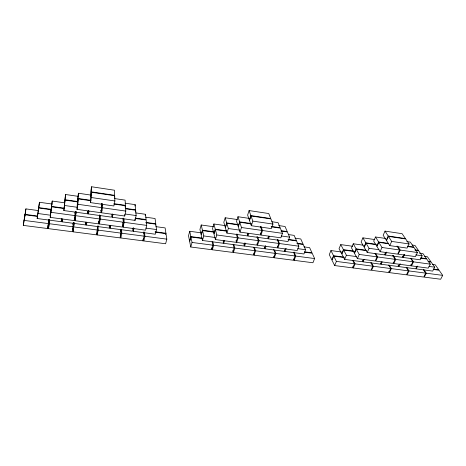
<?xml version="1.0" encoding="UTF-8"?>
<svg xmlns="http://www.w3.org/2000/svg" width="466" height="466" viewBox="0 0 466 466"><rect width="100%" height="100%" fill="white"/><g stroke="black" fill="none" stroke-linecap="round" stroke-linejoin="round"><path stroke-width="0.7" d="M120.857 229.674L121.032 233.128L120.001 237.876L97.219 234.934L98.157 230.122L98.163 225.963M75.97 211.657L75.061 220.709L98.565 223.861L98.565 221.111M97.219 234.934L97.237 229.348L97.901 225.94M74.053 222.76L73.133 231.829L96.433 234.835L97.371 230.018L97.377 226.552M96.433 234.835L96.439 233.437M90.462 202.611L91.394 197.537L91.487 192.272L114.683 195.72L114.886 200.968L113.861 205.972L90.462 202.611L90.567 197.304L91.487 192.272M91.586 186.761L90.678 191.747L90.573 196.908L91.493 191.881L91.586 186.761L114.467 190.221L114.38 196.745M112.149 214.348L111.572 217.15L88.377 213.941L88.458 210.568M78.212 196.349L65.566 194.508L63.854 210.55L87.579 213.83L87.614 212.479M109.889 225.358L109.329 228.107L86.338 225.049L86.414 222.305M62.263 219.067L62.03 221.816L85.54 224.944L85.627 222.2M101.687 203.636L101.716 207.667L100.743 212.677L77.024 209.362L77.898 204.283L78.171 198.895L90.992 200.747M78.451 193.25L77.595 198.242L77.321 203.525L78.189 198.493L78.451 193.25L90.398 195.009M77.024 209.362L77.304 203.927L78.171 198.895M75.533 212.088L75.381 214.774L75.871 211.954M75.061 220.709L76.139 211.616M64.331 202.774L52.227 201.056L50.2 217.372L74.245 220.599L75.329 211.506M73.64 223.074L73.482 225.8L73.96 223.039M74.245 220.599L74.444 217.144M73.133 231.829L74.216 222.771M72.457 229.621L72.539 228.218M49.67 219.509L48.499 228.649L72.329 231.724L73.412 222.666M64.331 204.731L65.566 194.508M63.854 210.55L65.106 200.135L77.933 201.97M50.648 215.228L37.868 213.498L37.169 218.513L61.221 221.711L61.46 218.956M50.87 211.413L52.227 201.056M50.2 217.372L51.575 206.817L64.192 208.576M49.192 222.602L49.507 219.859M48.499 228.649L49.722 219.509M37.699 216.474L24.914 214.768L23.3 225.398L47.678 228.544L48.085 225.026M48.377 222.492L48.54 221.123M47.678 228.544L48.901 219.399M38.532 210.609L25.927 208.89L23.3 225.398M25.927 208.89L24.704 217.261M37.962 212.985L38.707 207.603L51.312 209.345M38.789 207.201L39.47 202.273L52.291 204.073M37.169 218.513L39.47 202.273M48.33 222.911L48.854 219.404M61.221 221.711L61.675 218.88M62.03 221.816L62.485 218.991M72.9 224.729L73.255 222.655M85.54 224.944L86.053 222.154M87.579 213.83L88.097 210.987M86.338 225.049L86.851 222.265M88.377 213.941L88.901 211.098M97.243 228.934L97.773 226.208M99.485 217.366L99.893 215.28M101.506 206.968L102.054 204.131M99.485 217.773L99.893 215.688M102.2 203.823L101.506 207.37L101.541 212.787L124.731 216.026L125.797 211.086L125.459 205.727L113.966 204.067M98.565 223.861L99.52 218.956L99.514 214.855M123.158 218.135L123.391 222.218L122.342 227.059L99.363 223.971L100.318 219.061L100.306 215.647M101.541 212.787L102.52 207.778L102.485 203.753M114.397 197.135L114.683 195.72M133.358 227.81L132.594 231.2L110.104 228.206L110.669 225.462M125.832 208.826L135.67 210.23L136.136 215.554L135.041 220.389L112.358 217.255L112.935 214.453M125.133 206.729L125.43 205.331L125.098 200.118L114.467 198.551M125.156 207.131L125.459 205.727M120.624 231.322L121.061 229.307M123.088 219.9L123.385 218.531M120.793 231.066L121.084 229.721M123.111 220.307L123.554 218.251M143.755 232.039L144.175 236.169L143.062 240.846L120.776 237.975L121.801 233.227L121.626 229.773M135.356 218.478L146.138 219.981L146.732 225.404L145.596 230.181L123.123 227.158L124.172 222.323L123.973 218.921M134.878 206.013L135.181 204.656L125.162 203.193M135.326 211.209L135.635 209.834L135.181 204.656M135.361 211.605L135.67 210.23M145.957 222.8L155.807 224.158L156.512 229.546L155.353 234.223L133.352 231.299L133.969 228.59M145.2 215.636L145.514 214.296L135.583 212.886M143.732 233.414L144.046 232.085M155.178 232.208L165.989 233.658L166.816 239.14L165.616 243.759L143.813 240.945L144.932 236.268L144.507 232.138M155.428 225.084L155.755 223.756L155.067 218.513L145.736 217.197M165.593 234.555L165.925 233.25L165.121 227.909L155.871 226.645M189.755 231.27L188.509 235.755L189.58 241.103L190.844 236.588L189.755 231.27L201.027 232.814M202.337 238.522L190.926 236.996L189.662 241.51L190.763 247.003L211.605 249.689L212.962 245.198L212.112 241.802M190.763 247.003L192.044 242.454L190.926 236.996M201.213 224.991L199.931 229.47L201.131 234.713L202.436 230.198L201.213 224.991L213.469 226.715M213.795 232.15L202.529 230.6L201.225 235.109L202.454 240.485L223.039 243.223L223.837 240.66M202.454 240.485L203.782 235.942L202.529 230.6M213.9 223.995L212.554 228.503L213.911 233.757L215.275 229.22L213.9 223.995L224.699 225.527M226.639 231.183L215.379 229.616L214.016 234.159L215.409 239.553L235.977 242.314L237.433 237.794L236.402 234.462M233.151 244.598L234.148 247.982L232.715 252.415L212.31 249.782L213.667 245.291L212.816 241.895M215.409 239.553L216.795 234.975L215.379 229.616M225.189 217.773L223.808 222.276L225.288 227.42L226.692 222.888L225.189 217.773L237.281 219.533M237.602 224.822L226.802 223.278L225.404 227.816L226.925 233.093L247.23 235.901L248.087 233.326M244.941 242.833L243.893 245.996L223.732 243.316L224.536 240.753M226.925 233.093L228.346 228.526L226.802 223.278M237.98 216.737L236.547 221.263L238.184 226.429L239.646 221.863L237.98 216.737L249.351 218.408M251.279 223.919L239.774 222.259L238.312 226.826L239.996 232.12L260.284 234.951L261.84 230.414L260.389 226.482M253.754 247.335L254.89 250.702L253.393 255.083L233.408 252.502L234.841 248.069L233.839 244.691M256.929 236.664L258.333 240.654L256.807 245.11L236.67 242.407L238.132 237.893L236.891 233.885M239.996 232.12L241.481 227.519L239.774 222.259M249.094 210.568L247.627 215.094L249.386 220.15L250.883 215.589L249.094 210.568L268.754 213.539L270.752 218.548L250.883 215.589M251.017 215.974L249.52 220.535L251.325 225.719L271.363 228.602L272.954 224.064L270.903 218.927L251.017 215.974L252.852 221.129L251.325 225.719M265.416 245.588L264.321 248.71L244.574 246.083L245.413 243.555M268.701 236.204L267.81 238.749L247.918 236L248.774 233.419M273.682 249.351L275.208 253.37L273.647 257.692L254.069 255.17L255.566 250.795L254.43 247.429M277.229 239.477L278.802 243.45L277.206 247.848L257.488 245.203L259.014 240.747L257.605 236.757M271.148 226.791L280.305 228.119L282.46 233.344L280.835 237.823L260.972 235.05L262.527 230.513L261.071 226.575M285.239 248.902L284.33 251.372L264.985 248.797L265.865 246.304M280.94 231.025L287.388 231.952L289.59 237.136L287.965 241.534L268.486 238.842L269.377 236.297M293.714 252.648L295.112 255.985L293.487 260.255L274.305 257.78L275.872 253.457L274.596 250.108M288.023 239.728L296.545 240.916L298.846 246.188L297.192 250.533L277.876 247.935L279.472 243.537L277.893 239.571M297.675 243.712L303.25 244.481L305.597 249.712L303.937 253.976L284.982 251.459L286.124 248.372M304.286 252.176L312.185 253.23L314.62 258.548L312.931 262.76L294.139 260.337L295.764 256.073L294.081 252.065M330.953 250.562L329.264 254.663L331.821 259.853L333.54 255.723L330.953 250.562L341.584 252.019M344.479 257.558L333.738 256.119L332.019 260.249L334.64 265.562L352.663 267.886L354.469 263.779L352.581 260.273M340.757 244.598L339.038 248.698L341.695 253.784L343.436 249.66L340.757 244.598L352.669 246.269M334.64 265.562L336.394 261.409L333.738 256.119M354.259 251.512L343.646 250.044L341.893 254.174L344.613 259.387L362.432 261.752L363.474 259.411M344.613 259.387L346.389 255.234L343.646 250.044M353.263 243.765L351.492 247.889L354.3 252.991L356.1 248.844L353.263 243.765L363.061 245.157M366.212 250.609L356.315 249.234L354.51 253.382L357.387 258.613L375.171 261.001L377.058 256.871L375.008 253.417M362.921 237.846L361.127 241.965L364.016 246.974L365.845 242.833L362.921 237.846L374.681 239.559M370.802 262.696L372.8 266.185L370.948 270.245L353.275 267.967L355.08 263.861L353.187 260.354M357.387 258.613L359.222 254.436L356.315 249.234M376.551 244.708L366.066 243.211L364.237 247.359L367.202 252.49L384.788 254.919L385.877 252.56M381.578 261.84L380.506 264.158L363.031 261.834L364.08 259.492M367.202 252.49L369.066 248.314L366.066 243.211M375.526 236.984L373.674 241.126L376.72 246.153L378.608 241.982L375.526 236.984L385.598 238.464M388.603 243.776L378.841 242.361L376.953 246.537L380.075 251.681L397.626 254.133L399.595 249.98L397.015 246.019M385.033 231.113L383.157 235.254L386.291 240.182L388.201 236.017L385.033 231.113L402.106 233.693L405.426 238.58L388.201 236.017M371.396 262.772L373.4 266.267L371.548 270.321L388.877 272.558L390.782 268.55L388.673 265.072M375.608 253.504L377.664 256.952L375.771 261.082L393.217 263.424L395.151 259.346L392.628 255.333M380.075 251.681L381.998 247.481L378.841 242.361M388.44 236.39L386.53 240.561L389.739 245.605L407.086 248.098L409.084 243.951L405.682 238.953L388.44 236.39L391.685 241.411L409.084 243.951M399.339 264.222L398.238 266.517L381.095 264.234L382.172 261.921M404.022 254.471L402.624 257.383L385.382 255.001L386.745 252.054M389.739 245.605L391.685 241.411M406.201 267.402L408.42 270.863L406.469 274.829L389.465 272.633L391.37 268.626L389.256 265.148M410.628 258.345L412.893 261.77L410.913 265.801L393.805 263.506L395.745 259.428L393.217 255.415M397.976 246.665L400.189 250.067L398.22 254.215L415.433 256.62L417.449 252.52L413.965 247.44L407.552 246.514M416.755 266.564L415.631 268.83L398.814 266.593L400.195 263.733M415.148 250.236L418.649 250.737L422.132 255.776L420.122 259.807L403.207 257.465L404.61 254.553M406.777 267.478L408.997 270.938L407.045 274.899L423.728 277.054L425.72 273.134L423.402 269.692M420.489 258.164L426.745 259.038L430.299 264.146L428.271 268.131L411.49 265.876L413.476 261.845L411.204 258.426M417.612 266.074L416.202 268.905L432.698 271.096L434.714 267.181L431.161 262.108L428.312 261.717M423.967 269.767L426.291 273.21L424.293 277.124L440.661 279.239L442.7 275.365L439.071 270.222L433.415 269.465M23.941 220.377L48.417 223.593M49.245 223.703L73.168 226.843M73.978 226.948L97.371 230.018M98.157 230.122L121.032 233.128M121.801 233.227L144.175 236.169M144.932 236.268L166.816 239.14M192.044 242.454L212.962 245.198M213.667 245.291L234.148 247.982M234.841 248.069L254.89 250.702M255.566 250.795L275.208 253.37M275.872 253.457L295.112 255.985M295.764 256.073L314.62 258.548M336.394 261.409L354.469 263.779M355.08 263.861L372.8 266.185M373.4 266.267L390.782 268.55M391.37 268.626L408.42 270.863M408.997 270.938L425.72 273.134M426.291 273.21L442.7 275.365M24.983 214.348L37.758 216.061M61.366 219.224L62.794 219.416M155.126 231.8L165.925 233.25M190.844 236.588L202.244 238.12M304.828 251.873L311.999 252.834L309.622 247.65L303.943 246.875M333.54 255.723L343.558 257.069M433.147 269.08L438.803 269.843L435.256 264.816L432.454 264.432M145.829 228.101L156.512 229.546M203.782 235.942L215.175 237.485M297.85 248.663L305.597 249.712M346.389 255.234L356.397 256.585M428.965 266.401L434.714 267.181M145.91 222.399L155.755 223.756M202.436 230.198L213.696 231.753M296.807 243.223L303.075 244.091L300.791 238.982L295.065 238.178M343.436 249.66L353.345 251.028M428.044 261.339L430.899 261.729L427.421 256.772L424.596 256.376M38.649 208.011L51.266 209.752M74.583 212.968L75.999 213.16M50.957 212.321L75.102 215.618M75.917 215.729L99.52 218.956M100.318 219.061L123.391 222.218M124.172 222.323L146.732 225.404M216.795 234.975L237.433 237.794M238.132 237.893L258.333 240.654M259.014 240.747L278.802 243.45M279.472 243.537L298.846 246.188M359.222 254.436L377.058 256.871M377.664 256.952L395.151 259.346M395.745 259.428L412.893 261.77M413.476 261.845L430.299 264.146M51.621 206.409L64.226 208.168M87.521 211.413L88.93 211.611M135.321 218.076L146.097 219.573L145.514 214.296M215.275 229.22L226.523 230.786M288.57 239.431L296.376 240.52L294.128 235.377L288.512 234.579M356.1 248.844L365.985 250.225M420.926 257.879L426.477 258.653L423 253.661L419.412 253.149M87.509 211.82L88.919 212.018M64.663 205.506L77.274 207.283M100.58 210.556L101.996 210.754M125.459 214.057L136.136 215.554M228.346 228.526L239.588 230.105M281.214 235.959L289.59 237.136M369.066 248.314L378.94 249.7M415.771 254.879L422.132 255.776M77.898 204.283L101.716 207.667M102.52 207.778L125.797 211.086M241.481 227.519L261.84 230.414M262.527 230.513L282.46 233.344M381.998 247.481L399.595 249.98M400.189 250.067L417.449 252.52M78.189 198.493L90.288 200.246M113.949 203.671L125.43 205.331M239.646 221.863L251.139 223.529M271.701 226.505L280.142 227.728L278.045 222.631L271.777 221.711M378.608 241.982L388.364 243.392M407.301 246.135L413.709 247.062L410.307 242.104L406.777 241.586M65.135 199.733L77.239 201.469M125.808 208.43L135.635 209.834M226.692 222.888L238.196 224.536M281.499 230.74L287.225 231.561L285.075 226.499L278.703 225.573M365.845 242.833L375.619 244.231M414.891 249.858L418.386 250.359L414.985 245.436L412.212 245.034M91.394 197.537L114.886 200.968M252.852 221.129L272.954 224.064M91.493 191.881L114.665 195.33M410.744 264.735L411.49 265.876M402.478 256.335L403.207 257.465M398.098 265.451L398.814 266.593M393.088 262.352L393.805 263.506M384.683 253.865L385.382 255.001M388.766 271.468L389.465 272.633M380.419 263.086L381.095 264.234M362.391 260.68L363.031 261.834M352.651 266.791L353.275 267.967M293.58 258.997L294.139 260.337M284.452 250.137L284.982 251.459M277.357 246.607L277.876 247.935M267.991 237.532L268.486 238.842M273.804 256.434L274.305 257.78M260.255 233.07L260.972 235.05M264.507 247.475L264.985 248.797M257.022 243.864L257.488 245.203M247.265 234.025L247.918 236M253.615 253.813L254.069 255.17M243.939 244.085L244.574 246.083M236.058 240.392L236.67 242.407M232.814 250.463L233.408 252.502M223.185 241.306L223.732 243.316M211.803 247.731L212.31 249.782M211.267 248.326L211.605 249.689M143.54 238.178L143.813 240.945M142.922 239.466L143.062 240.846M134.93 219.049L135.041 220.389M133.09 227.897L133.352 231.299M124.649 214.675L124.731 216.026M122.855 222.364L123.123 227.158M120.537 233.105L120.776 237.975M112.254 213.894L112.358 217.255M110.034 225.474L110.104 228.206M109.277 226.057L109.329 228.107M101.483 203.677L101.495 205.652M99.351 218.467L99.363 223.971"/></g></svg>
